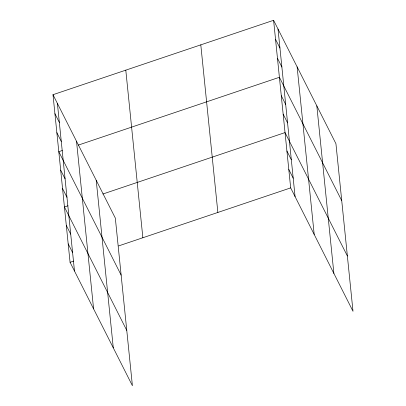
<?xml version="1.0" encoding="UTF-8"?>
<svg xmlns="http://www.w3.org/2000/svg" width="406" height="406" viewBox="0 0 406 406"><rect width="100%" height="100%" fill="white"/><g stroke="black" fill="none" stroke-linecap="round" stroke-linejoin="round"><path stroke-width="0.61" d="M52.993 94.705L115.329 218.108L132.402 385.7L70.065 262.296L52.993 94.705L273.598 20.3L335.935 143.704L353.007 311.295L290.671 187.892L273.598 20.3M62.346 150.489L58.799 151.687L121.135 275.09M78.328 145.099L279.404 77.282L341.74 200.686M67.985 205.791L64.432 206.989L126.768 330.393M102.901 194.012L285.037 132.584L347.374 255.993M70.065 262.296L73.618 261.099M118.598 245.924L290.671 187.892M275.532 39.296L279.947 48.025M277.471 58.286L281.881 67.02M281.282 95.714L285.692 104.449M283.16 114.152L287.57 122.886M286.915 151.022L291.325 159.756M288.793 169.454L293.203 178.188M54.927 113.695L59.342 122.429M56.865 132.691L61.276 141.425M60.677 170.119L65.087 178.853M62.554 188.557L66.965 197.286M66.31 225.426L70.72 234.155M68.188 243.859L72.598 252.593M316.822 105.864L333.889 273.456M297.126 66.873L314.198 234.465M278.008 29.034L295.081 196.626M200.797 44.853L217.87 212.445M125.794 70.152L142.866 237.743M96.217 180.264L113.284 347.856M76.521 141.278L93.593 308.87M57.403 103.434L74.476 271.025"/></g></svg>
